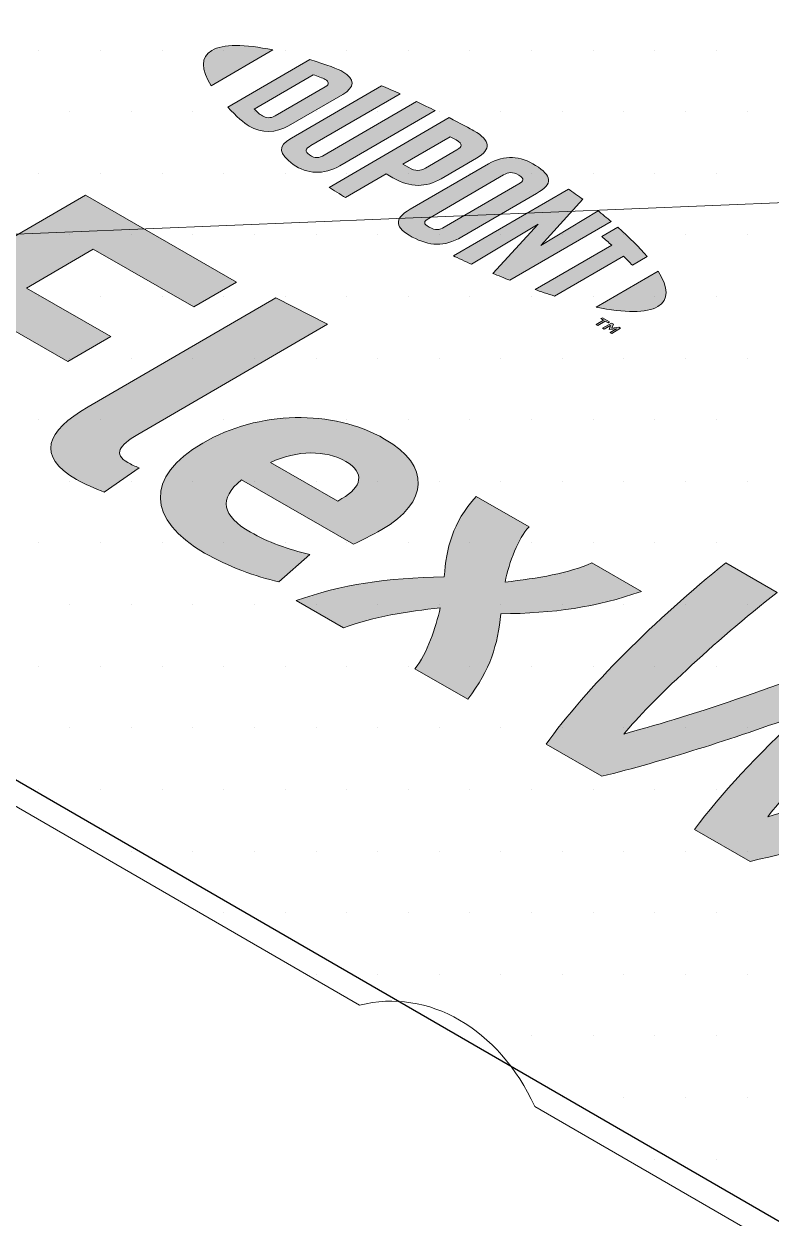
# Model space of a CAD drawing. Header units: inches. Extents: x -17.6 to 82.3, y -15.1 to 23.2.
# Drawn here: x 18.0151 to 18.2427, y 9.4627 to 9.8261 of the extents above; entities that cross this region are included whole.
import ezdxf

# ---------------------------------------------------------------- set-up
doc = ezdxf.new("R2010")
doc.units = ezdxf.units.IN
doc.header["$MEASUREMENT"] = 0
for name, color, linetype, lineweight in [('.ATI-HATCH', 7, 'Continuous', 0), ('G-ANNO-TTLB', 7, 'Continuous', 0), ('TYVEK', 7, 'Continuous', 0)]:
    doc.layers.add(name, color=color, linetype=linetype, lineweight=lineweight)

# ---------------------------------------------------------------- blocks, each defined once
blk = doc.blocks.new('Block_252')
at = {"layer": 'TYVEK', "true_color": 0x000000, "transparency": 33554687}
h = blk.add_hatch(color=18, dxfattribs=at)
h.dxf.hatch_style = 2
edge = h.paths.add_edge_path()
edge.add_spline(control_points=[(17.95894, 9.73044), (17.95894, 9.73044), (18.03389, 9.77397), (18.03389, 9.77397), (18.03389, 9.77397), (18.0799, 9.74755), (18.0799, 9.74755), (18.0799, 9.74755), (18.06684, 9.73997), (18.06684, 9.73997), (18.06684, 9.73997), (18.03627, 9.75751), (18.03627, 9.75751), (18.03627, 9.75751), (18.01593, 9.7457), (18.01593, 9.7457), (18.01593, 9.7457), (18.04163, 9.73095), (18.04163, 9.73095), (18.04163, 9.73095), (18.02857, 9.72336), (18.02857, 9.72336), (18.02857, 9.72336), (18.00286, 9.73812), (18.00286, 9.73812), (18.00286, 9.73812), (17.97438, 9.72158), (17.97438, 9.72158), (17.97438, 9.72158), (17.95894, 9.73044), (17.95894, 9.73044)], knot_values=[0, 0, 0, 0, 1, 1, 1, 2, 2, 2, 3, 3, 3, 4, 4, 4, 5, 5, 5, 6, 6, 6, 7, 7, 7, 8, 8, 8, 9, 9, 9, 10, 10, 10, 10], degree=3, periodic=0)
h = blk.add_hatch(color=18, dxfattribs=at)
h.dxf.hatch_style = 2
edge = h.paths.add_edge_path()
edge.add_spline(control_points=[(18.04981, 9.70115), (18.04402, 9.69779), (18.04243, 9.69512), (18.04675, 9.69264), (18.04783, 9.69202), (18.04902, 9.69146), (18.0502, 9.69103), (18.0502, 9.69103), (18.03961, 9.68363), (18.03961, 9.68363), (18.03713, 9.68456), (18.03335, 9.68624), (18.03119, 9.68748), (18.01877, 9.69461), (18.02184, 9.70212), (18.03469, 9.70958), (18.03469, 9.70958), (18.09187, 9.74278), (18.09187, 9.74278), (18.09187, 9.74278), (18.10763, 9.73472), (18.10763, 9.73472), (18.10763, 9.73472), (18.04981, 9.70115), (18.04981, 9.70115)], knot_values=[0, 0, 0, 0, 1, 1, 1, 2, 2, 2, 3, 3, 3, 4, 4, 4, 5, 5, 5, 6, 6, 6, 7, 7, 7, 8, 8, 8, 8], degree=3, periodic=0)
h = blk.add_hatch(color=18, dxfattribs=at)
h.dxf.hatch_style = 2
edge = h.paths.add_edge_path()
edge.add_spline(control_points=[(18.09019, 9.69268), (18.09019, 9.69268), (18.11071, 9.6809), (18.11071, 9.6809), (18.11071, 9.6809), (18.112, 9.68164), (18.112, 9.68164), (18.11799, 9.68513), (18.11914, 9.68953), (18.1132, 9.69294), (18.10694, 9.69654), (18.09845, 9.69635), (18.09019, 9.69268)], knot_values=[0, 0, 0, 0, 1, 1, 1, 2, 2, 2, 3, 3, 3, 4, 4, 4, 4], degree=3, periodic=0)
edge = h.paths.add_edge_path()
edge.add_spline(control_points=[(18.09272, 9.65636), (18.08582, 9.65784), (18.07731, 9.661), (18.07018, 9.66509), (18.05279, 9.67508), (18.05183, 9.68824), (18.06961, 9.69856), (18.08664, 9.70844), (18.10911, 9.7089), (18.12498, 9.69978), (18.13913, 9.69166), (18.13846, 9.68055), (18.12411, 9.67222), (18.1209, 9.67035), (18.1179, 9.66886), (18.11554, 9.66774), (18.11554, 9.66774), (18.08141, 9.68733), (18.08141, 9.68733), (18.07425, 9.68155), (18.07547, 9.6764), (18.08411, 9.67144), (18.0894, 9.6684), (18.09566, 9.66617), (18.10223, 9.66462), (18.10223, 9.66462), (18.09272, 9.65636), (18.09272, 9.65636)], knot_values=[0, 0, 0, 0, 1, 1, 1, 2, 2, 2, 3, 3, 3, 4, 4, 4, 5, 5, 5, 6, 6, 6, 7, 7, 7, 8, 8, 8, 9, 9, 9, 9], degree=3, periodic=0)
h = blk.add_hatch(color=18, dxfattribs=at)
h.dxf.hatch_style = 2
edge = h.paths.add_edge_path()
edge.add_spline(control_points=[(18.14314, 9.65783), (18.14383, 9.66658), (18.1455, 9.67416), (18.15286, 9.6823), (18.15286, 9.6823), (18.16895, 9.67306), (18.16895, 9.67306), (18.16553, 9.66946), (18.163, 9.6625), (18.16165, 9.65623), (18.17154, 9.65735), (18.18131, 9.65904), (18.18806, 9.66209), (18.18806, 9.66209), (18.20318, 9.65341), (18.20318, 9.65341), (18.18924, 9.64855), (18.17667, 9.64674), (18.16032, 9.6466), (18.15943, 9.6371), (18.15722, 9.62971), (18.1503, 9.62058), (18.1503, 9.62058), (18.13421, 9.62982), (18.13421, 9.62982), (18.13793, 9.6346), (18.14057, 9.64237), (18.14192, 9.64839), (18.13193, 9.64733), (18.12161, 9.64583), (18.1125, 9.64228), (18.1125, 9.64228), (18.09803, 9.65059), (18.09803, 9.65059), (18.11187, 9.65551), (18.12551, 9.65756), (18.14314, 9.65783)], knot_values=[0, 0, 0, 0, 1, 1, 1, 2, 2, 2, 3, 3, 3, 4, 4, 4, 5, 5, 5, 6, 6, 6, 7, 7, 7, 8, 8, 8, 9, 9, 9, 10, 10, 10, 11, 11, 11, 12, 12, 12, 12], degree=3, periodic=0)
h = blk.add_hatch(color=18, dxfattribs=at)
h.dxf.hatch_style = 2
edge = h.paths.add_edge_path()
edge.add_spline(control_points=[(18.31586, 9.61208), (18.31586, 9.61208), (18.33163, 9.60303), (18.33163, 9.60303), (18.30258, 9.5909), (18.266, 9.5779), (18.23626, 9.57123), (18.23626, 9.57123), (18.21931, 9.58096), (18.21931, 9.58096), (18.2274, 9.59177), (18.23839, 9.60364), (18.25196, 9.61613), (18.23029, 9.60829), (18.2099, 9.60182), (18.19112, 9.59714), (18.19112, 9.59714), (18.17416, 9.60688), (18.17416, 9.60688), (18.18608, 9.62378), (18.20787, 9.64528), (18.22882, 9.66206), (18.22882, 9.66206), (18.24448, 9.65307), (18.24448, 9.65307), (18.22523, 9.63803), (18.2059, 9.61982), (18.1978, 9.61), (18.21497, 9.61461), (18.24684, 9.62476), (18.27331, 9.63651), (18.27331, 9.63651), (18.28714, 9.62858), (18.28714, 9.62858), (18.26703, 9.61316), (18.24942, 9.59483), (18.24165, 9.58483), (18.25849, 9.58962), (18.29003, 9.60083), (18.31586, 9.61208)], knot_values=[0, 0, 0, 0, 1, 1, 1, 2, 2, 2, 3, 3, 3, 4, 4, 4, 5, 5, 5, 6, 6, 6, 7, 7, 7, 8, 8, 8, 9, 9, 9, 10, 10, 10, 11, 11, 11, 12, 12, 12, 13, 13, 13, 13], degree=3, periodic=0)
at = {"layer": 'TYVEK'}
for points, knots in [([(17.95894, 9.73044), (17.95894, 9.73044), (18.03389, 9.77397), (18.03389, 9.77397), (18.03389, 9.77397), (18.0799, 9.74755), (18.0799, 9.74755), (18.0799, 9.74755), (18.06684, 9.73997), (18.06684, 9.73997), (18.06684, 9.73997), (18.03627, 9.75751), (18.03627, 9.75751), (18.03627, 9.75751), (18.01593, 9.7457), (18.01593, 9.7457), (18.01593, 9.7457), (18.04163, 9.73095), (18.04163, 9.73095), (18.04163, 9.73095), (18.02857, 9.72336), (18.02857, 9.72336), (18.02857, 9.72336), (18.00286, 9.73812), (18.00286, 9.73812), (18.00286, 9.73812), (17.97438, 9.72158), (17.97438, 9.72158), (17.97438, 9.72158), (17.95894, 9.73044), (17.95894, 9.73044)], [0, 0, 0, 0, 1, 1, 1, 2, 2, 2, 3, 3, 3, 4, 4, 4, 5, 5, 5, 6, 6, 6, 7, 7, 7, 8, 8, 8, 9, 9, 9, 10, 10, 10, 10]), ([(18.04981, 9.70115), (18.04402, 9.69779), (18.04243, 9.69512), (18.04675, 9.69264), (18.04783, 9.69202), (18.04902, 9.69146), (18.0502, 9.69103), (18.0502, 9.69103), (18.03961, 9.68363), (18.03961, 9.68363), (18.03713, 9.68456), (18.03335, 9.68624), (18.03119, 9.68748), (18.01877, 9.69461), (18.02184, 9.70212), (18.03469, 9.70958), (18.03469, 9.70958), (18.09187, 9.74278), (18.09187, 9.74278), (18.09187, 9.74278), (18.10763, 9.73472), (18.10763, 9.73472), (18.10763, 9.73472), (18.04981, 9.70115), (18.04981, 9.70115)], [0, 0, 0, 0, 1, 1, 1, 2, 2, 2, 3, 3, 3, 4, 4, 4, 5, 5, 5, 6, 6, 6, 7, 7, 7, 8, 8, 8, 8]), ([(18.09272, 9.65636), (18.08582, 9.65784), (18.07731, 9.661), (18.07018, 9.66509), (18.05279, 9.67508), (18.05183, 9.68824), (18.06961, 9.69856), (18.08664, 9.70844), (18.10911, 9.7089), (18.12498, 9.69978), (18.13913, 9.69166), (18.13846, 9.68055), (18.12411, 9.67222), (18.1209, 9.67035), (18.1179, 9.66886), (18.11554, 9.66774), (18.11554, 9.66774), (18.08141, 9.68733), (18.08141, 9.68733), (18.07425, 9.68155), (18.07547, 9.6764), (18.08411, 9.67144), (18.0894, 9.6684), (18.09566, 9.66617), (18.10223, 9.66462), (18.10223, 9.66462), (18.09272, 9.65636), (18.09272, 9.65636)], [0, 0, 0, 0, 1, 1, 1, 2, 2, 2, 3, 3, 3, 4, 4, 4, 5, 5, 5, 6, 6, 6, 7, 7, 7, 8, 8, 8, 9, 9, 9, 9]), ([(18.09019, 9.69268), (18.09019, 9.69268), (18.11071, 9.6809), (18.11071, 9.6809), (18.11071, 9.6809), (18.112, 9.68164), (18.112, 9.68164), (18.11799, 9.68513), (18.11914, 9.68953), (18.1132, 9.69294), (18.10694, 9.69654), (18.09845, 9.69635), (18.09019, 9.69268)], [0, 0, 0, 0, 1, 1, 1, 2, 2, 2, 3, 3, 3, 4, 4, 4, 4]), ([(18.14314, 9.65783), (18.14383, 9.66658), (18.1455, 9.67416), (18.15286, 9.6823), (18.15286, 9.6823), (18.16895, 9.67306), (18.16895, 9.67306), (18.16553, 9.66946), (18.163, 9.6625), (18.16165, 9.65623), (18.17154, 9.65735), (18.18131, 9.65904), (18.18806, 9.66209), (18.18806, 9.66209), (18.20318, 9.65341), (18.20318, 9.65341), (18.18924, 9.64855), (18.17667, 9.64674), (18.16032, 9.6466), (18.15943, 9.6371), (18.15722, 9.62971), (18.1503, 9.62058), (18.1503, 9.62058), (18.13421, 9.62982), (18.13421, 9.62982), (18.13793, 9.6346), (18.14057, 9.64237), (18.14192, 9.64839), (18.13193, 9.64733), (18.12161, 9.64583), (18.1125, 9.64228), (18.1125, 9.64228), (18.09803, 9.65059), (18.09803, 9.65059), (18.11187, 9.65551), (18.12551, 9.65756), (18.14314, 9.65783)], [0, 0, 0, 0, 1, 1, 1, 2, 2, 2, 3, 3, 3, 4, 4, 4, 5, 5, 5, 6, 6, 6, 7, 7, 7, 8, 8, 8, 9, 9, 9, 10, 10, 10, 11, 11, 11, 12, 12, 12, 12]), ([(18.31586, 9.61208), (18.31586, 9.61208), (18.33163, 9.60303), (18.33163, 9.60303), (18.30258, 9.5909), (18.266, 9.5779), (18.23626, 9.57123), (18.23626, 9.57123), (18.21931, 9.58096), (18.21931, 9.58096), (18.2274, 9.59177), (18.23839, 9.60364), (18.25196, 9.61613), (18.23029, 9.60829), (18.2099, 9.60182), (18.19112, 9.59714), (18.19112, 9.59714), (18.17416, 9.60688), (18.17416, 9.60688), (18.18608, 9.62378), (18.20787, 9.64528), (18.22882, 9.66206), (18.22882, 9.66206), (18.24448, 9.65307), (18.24448, 9.65307), (18.22523, 9.63803), (18.2059, 9.61982), (18.1978, 9.61), (18.21497, 9.61461), (18.24684, 9.62476), (18.27331, 9.63651), (18.27331, 9.63651), (18.28714, 9.62858), (18.28714, 9.62858), (18.26703, 9.61316), (18.24942, 9.59483), (18.24165, 9.58483), (18.25849, 9.58962), (18.29003, 9.60083), (18.31586, 9.61208)], [0, 0, 0, 0, 1, 1, 1, 2, 2, 2, 3, 3, 3, 4, 4, 4, 5, 5, 5, 6, 6, 6, 7, 7, 7, 8, 8, 8, 9, 9, 9, 10, 10, 10, 11, 11, 11, 12, 12, 12, 13, 13, 13, 13])]:
    blk.add_open_spline(points, degree=3, knots=knots, dxfattribs=at)
blk = doc.blocks.new('Block_253')
at = {"layer": 'TYVEK', "true_color": 0x000000, "transparency": 33554687}
h = blk.add_hatch(color=18, dxfattribs=at)
h.dxf.hatch_style = 2
edge = h.paths.add_edge_path()
edge.add_spline(control_points=[(18.07235, 9.81804), (18.0689, 9.81604), (18.06905, 9.81223), (18.07217, 9.80724), (18.07217, 9.80724), (18.09098, 9.81817), (18.09098, 9.81817), (18.08235, 9.81995), (18.07577, 9.82003), (18.07235, 9.81804)], knot_values=[0, 0, 0, 0, 1, 1, 1, 2, 2, 2, 3, 3, 3, 3], degree=3, periodic=0)
h = blk.add_hatch(color=18, dxfattribs=at)
h.dxf.hatch_style = 2
edge = h.paths.add_edge_path()
edge.add_spline(control_points=[(18.09161, 9.7981), (18.09017, 9.79727), (18.08881, 9.79749), (18.08776, 9.79809), (18.08695, 9.79856), (18.08599, 9.79945), (18.08524, 9.8002), (18.08524, 9.8002), (18.10324, 9.81064), (18.10324, 9.81064), (18.10453, 9.81021), (18.10608, 9.80966), (18.10689, 9.80919), (18.10794, 9.80859), (18.10833, 9.80781), (18.10689, 9.80697), (18.10689, 9.80697), (18.09161, 9.7981), (18.09161, 9.7981)], knot_values=[0, 0, 0, 0, 1, 1, 1, 2, 2, 2, 3, 3, 3, 4, 4, 4, 5, 5, 5, 6, 6, 6, 6], degree=3, periodic=0)
edge = h.paths.add_edge_path()
edge.add_spline(control_points=[(18.11228, 9.81153), (18.11064, 9.81248), (18.10778, 9.81356), (18.10218, 9.81526), (18.10218, 9.81526), (18.07723, 9.80078), (18.07723, 9.80078), (18.07987, 9.79795), (18.0821, 9.79591), (18.08375, 9.79496), (18.08754, 9.79279), (18.09197, 9.7929), (18.09566, 9.79504), (18.09566, 9.79504), (18.11222, 9.80465), (18.11222, 9.80465), (18.11591, 9.8068), (18.11607, 9.80936), (18.11228, 9.81153)], knot_values=[0, 0, 0, 0, 1, 1, 1, 2, 2, 2, 3, 3, 3, 4, 4, 4, 5, 5, 5, 6, 6, 6, 6], degree=3, periodic=0)
h = blk.add_hatch(color=18, dxfattribs=at)
h.dxf.hatch_style = 2
edge = h.paths.add_edge_path()
edge.add_spline(control_points=[(18.10658, 9.78613), (18.10514, 9.78529), (18.10372, 9.78505), (18.10213, 9.78622), (18.10056, 9.78737), (18.10082, 9.78808), (18.10253, 9.78907), (18.10253, 9.78907), (18.12968, 9.80483), (18.12968, 9.80483), (18.12837, 9.80544), (18.12536, 9.80674), (18.12407, 9.8073), (18.12407, 9.8073), (18.09661, 9.79136), (18.09661, 9.79136), (18.09223, 9.78882), (18.09267, 9.78659), (18.09717, 9.78334), (18.10129, 9.78037), (18.10647, 9.78009), (18.11133, 9.78291), (18.11133, 9.78291), (18.14034, 9.79975), (18.14034, 9.79975), (18.13931, 9.80028), (18.13586, 9.80195), (18.13473, 9.80247), (18.13473, 9.80247), (18.10658, 9.78613), (18.10658, 9.78613)], knot_values=[0, 0, 0, 0, 1, 1, 1, 2, 2, 2, 3, 3, 3, 4, 4, 4, 5, 5, 5, 6, 6, 6, 7, 7, 7, 8, 8, 8, 9, 9, 9, 10, 10, 10, 10], degree=3, periodic=0)
h = blk.add_hatch(color=18, dxfattribs=at)
h.dxf.hatch_style = 2
edge = h.paths.add_edge_path()
edge.add_spline(control_points=[(18.13738, 9.78222), (18.13581, 9.78131), (18.13445, 9.78117), (18.13235, 9.78237), (18.13235, 9.78237), (18.13052, 9.78341), (18.13052, 9.78341), (18.13052, 9.78341), (18.14494, 9.79178), (18.14494, 9.79178), (18.14579, 9.79134), (18.14623, 9.7911), (18.14672, 9.79082), (18.14899, 9.78952), (18.14861, 9.78875), (18.14701, 9.78782), (18.14701, 9.78782), (18.13738, 9.78222), (18.13738, 9.78222)], knot_values=[0, 0, 0, 0, 1, 1, 1, 2, 2, 2, 3, 3, 3, 4, 4, 4, 5, 5, 5, 6, 6, 6, 6], degree=3, periodic=0)
edge = h.paths.add_edge_path()
edge.add_spline(control_points=[(18.15212, 9.79361), (18.15122, 9.79413), (18.14783, 9.79595), (18.14463, 9.79758), (18.14463, 9.79758), (18.10809, 9.77636), (18.10809, 9.77636), (18.10906, 9.77574), (18.11162, 9.77412), (18.11304, 9.77326), (18.11304, 9.77326), (18.12545, 9.78046), (18.12545, 9.78046), (18.12545, 9.78046), (18.12748, 9.7793), (18.12748, 9.7793), (18.13292, 9.7762), (18.13758, 9.7763), (18.14222, 9.779), (18.14222, 9.779), (18.15299, 9.78525), (18.15299, 9.78525), (18.15753, 9.78789), (18.15726, 9.79066), (18.15212, 9.79361)], knot_values=[0, 0, 0, 0, 1, 1, 1, 2, 2, 2, 3, 3, 3, 4, 4, 4, 5, 5, 5, 6, 6, 6, 7, 7, 7, 8, 8, 8, 8], degree=3, periodic=0)
h = blk.add_hatch(color=18, dxfattribs=at)
h.dxf.hatch_style = 2
edge = h.paths.add_edge_path()
edge.add_spline(control_points=[(18.14311, 9.7642), (18.14166, 9.76336), (18.14043, 9.7632), (18.13854, 9.76423), (18.1366, 9.76528), (18.13689, 9.76604), (18.13839, 9.76691), (18.13839, 9.76691), (18.16117, 9.78013), (18.16117, 9.78013), (18.16267, 9.781), (18.16401, 9.78119), (18.16584, 9.78007), (18.16762, 9.77899), (18.16733, 9.77826), (18.16589, 9.77742), (18.16589, 9.77742), (18.14311, 9.7642), (18.14311, 9.7642)], knot_values=[0, 0, 0, 0, 1, 1, 1, 2, 2, 2, 3, 3, 3, 4, 4, 4, 5, 5, 5, 6, 6, 6, 6], degree=3, periodic=0)
edge = h.paths.add_edge_path()
edge.add_spline(control_points=[(18.17094, 9.78304), (18.16638, 9.78592), (18.16142, 9.78635), (18.15661, 9.78355), (18.15661, 9.78355), (18.13271, 9.76968), (18.13271, 9.76968), (18.12763, 9.76673), (18.12813, 9.76403), (18.13341, 9.76125), (18.13859, 9.75852), (18.14304, 9.75812), (18.14844, 9.76126), (18.14844, 9.76126), (18.17126, 9.7745), (18.17126, 9.7745), (18.17641, 9.77749), (18.1759, 9.7799), (18.17094, 9.78304)], knot_values=[0, 0, 0, 0, 1, 1, 1, 2, 2, 2, 3, 3, 3, 4, 4, 4, 5, 5, 5, 6, 6, 6, 6], degree=3, periodic=0)
h = blk.add_hatch(color=18, dxfattribs=at)
h.dxf.hatch_style = 2
edge = h.paths.add_edge_path()
edge.add_spline(control_points=[(18.17251, 9.75864), (18.17251, 9.75864), (18.18534, 9.77272), (18.18534, 9.77272), (18.18398, 9.77374), (18.1823, 9.77494), (18.18098, 9.77585), (18.18098, 9.77585), (18.14592, 9.7555), (18.14592, 9.7555), (18.14704, 9.75496), (18.14994, 9.75364), (18.15146, 9.75296), (18.15146, 9.75296), (18.17171, 9.76519), (18.17171, 9.76519), (18.17171, 9.76519), (18.15794, 9.75018), (18.15794, 9.75018), (18.15943, 9.74955), (18.16165, 9.74866), (18.16312, 9.74808), (18.16312, 9.74808), (18.19393, 9.76597), (18.19393, 9.76597), (18.19288, 9.76686), (18.19093, 9.76844), (18.18997, 9.76919), (18.18997, 9.76919), (18.17251, 9.75864), (18.17251, 9.75864)], knot_values=[0, 0, 0, 0, 1, 1, 1, 2, 2, 2, 3, 3, 3, 4, 4, 4, 5, 5, 5, 6, 6, 6, 7, 7, 7, 8, 8, 8, 9, 9, 9, 10, 10, 10, 10], degree=3, periodic=0)
h = blk.add_hatch(color=18, dxfattribs=at)
h.dxf.hatch_style = 2
edge = h.paths.add_edge_path()
edge.add_spline(control_points=[(18.1911, 9.76137), (18.19215, 9.76051), (18.19316, 9.75963), (18.19413, 9.75877), (18.19413, 9.75877), (18.17081, 9.74524), (18.17081, 9.74524), (18.17221, 9.74474), (18.17485, 9.74385), (18.17667, 9.74328), (18.17667, 9.74328), (18.19766, 9.75547), (18.19766, 9.75547), (18.19866, 9.7545), (18.19958, 9.75357), (18.20041, 9.75271), (18.20041, 9.75271), (18.20491, 9.75532), (18.20491, 9.75532), (18.20251, 9.75816), (18.19962, 9.76101), (18.19597, 9.7642), (18.19597, 9.7642), (18.1911, 9.76137), (18.1911, 9.76137)], knot_values=[0, 0, 0, 0, 1, 1, 1, 2, 2, 2, 3, 3, 3, 4, 4, 4, 5, 5, 5, 6, 6, 6, 7, 7, 7, 8, 8, 8, 8], degree=3, periodic=0)
h = blk.add_hatch(color=18, dxfattribs=at)
h.dxf.hatch_style = 2
edge = h.paths.add_edge_path()
edge.add_spline(control_points=[(18.20815, 9.74008), (18.2047, 9.73807), (18.19809, 9.73814), (18.18943, 9.73991), (18.18943, 9.73991), (18.20826, 9.75084), (18.20826, 9.75084), (18.21139, 9.74586), (18.21157, 9.74206), (18.20815, 9.74008)], knot_values=[0, 0, 0, 0, 1, 1, 1, 2, 2, 2, 3, 3, 3, 3], degree=3, periodic=0)
h = blk.add_hatch(color=18, dxfattribs=at)
h.dxf.hatch_style = 2
edge = h.paths.add_edge_path()
edge.add_spline(control_points=[(18.19407, 9.73508), (18.19407, 9.73508), (18.19463, 9.73476), (18.19463, 9.73476), (18.19463, 9.73476), (18.19417, 9.73354), (18.19417, 9.73354), (18.19417, 9.73354), (18.19628, 9.73381), (18.19628, 9.73381), (18.19628, 9.73381), (18.19682, 9.7335), (18.19682, 9.7335), (18.19682, 9.7335), (18.19411, 9.73193), (18.19411, 9.73193), (18.19411, 9.73193), (18.1936, 9.73222), (18.1936, 9.73222), (18.1936, 9.73222), (18.19553, 9.73334), (18.19553, 9.73334), (18.19553, 9.73334), (18.19339, 9.73307), (18.19339, 9.73307), (18.19339, 9.73307), (18.19334, 9.7331), (18.19334, 9.7331), (18.19334, 9.7331), (18.19379, 9.73434), (18.19379, 9.73434), (18.19379, 9.73434), (18.19186, 9.73322), (18.19186, 9.73322), (18.19186, 9.73322), (18.19135, 9.73351), (18.19135, 9.73351), (18.19135, 9.73351), (18.19407, 9.73508), (18.19407, 9.73508)], knot_values=[0, 0, 0, 0, 1, 1, 1, 2, 2, 2, 3, 3, 3, 4, 4, 4, 5, 5, 5, 6, 6, 6, 7, 7, 7, 8, 8, 8, 9, 9, 9, 10, 10, 10, 11, 11, 11, 12, 12, 12, 13, 13, 13, 13], degree=3, periodic=0)
edge = h.paths.add_edge_path()
edge.add_spline(control_points=[(18.19164, 9.73593), (18.19164, 9.73593), (18.19079, 9.73641), (18.19079, 9.73641), (18.19079, 9.73641), (18.19127, 9.73669), (18.19127, 9.73669), (18.19127, 9.73669), (18.19348, 9.73542), (18.19348, 9.73542), (18.19348, 9.73542), (18.193, 9.73514), (18.193, 9.73514), (18.193, 9.73514), (18.19216, 9.73563), (18.19216, 9.73563), (18.19216, 9.73563), (18.18992, 9.73433), (18.18992, 9.73433), (18.18992, 9.73433), (18.1894, 9.73463), (18.1894, 9.73463), (18.1894, 9.73463), (18.19164, 9.73593), (18.19164, 9.73593)], knot_values=[0, 0, 0, 0, 1, 1, 1, 2, 2, 2, 3, 3, 3, 4, 4, 4, 5, 5, 5, 6, 6, 6, 7, 7, 7, 8, 8, 8, 8], degree=3, periodic=0)
at = {"layer": 'TYVEK'}
for points, knots in [([(18.07235, 9.81804), (18.0689, 9.81604), (18.06905, 9.81223), (18.07217, 9.80724), (18.07217, 9.80724), (18.09098, 9.81817), (18.09098, 9.81817), (18.08235, 9.81995), (18.07577, 9.82003), (18.07235, 9.81804)], [0, 0, 0, 0, 1, 1, 1, 2, 2, 2, 3, 3, 3, 3]), ([(18.11228, 9.81153), (18.11064, 9.81248), (18.10778, 9.81356), (18.10218, 9.81526), (18.10218, 9.81526), (18.07723, 9.80078), (18.07723, 9.80078), (18.07987, 9.79795), (18.0821, 9.79591), (18.08375, 9.79496), (18.08754, 9.79279), (18.09197, 9.7929), (18.09566, 9.79504), (18.09566, 9.79504), (18.11222, 9.80465), (18.11222, 9.80465), (18.11591, 9.8068), (18.11607, 9.80936), (18.11228, 9.81153)], [0, 0, 0, 0, 1, 1, 1, 2, 2, 2, 3, 3, 3, 4, 4, 4, 5, 5, 5, 6, 6, 6, 6]), ([(18.09161, 9.7981), (18.09017, 9.79727), (18.08881, 9.79749), (18.08776, 9.79809), (18.08695, 9.79856), (18.08599, 9.79945), (18.08524, 9.8002), (18.08524, 9.8002), (18.10324, 9.81064), (18.10324, 9.81064), (18.10453, 9.81021), (18.10608, 9.80966), (18.10689, 9.80919), (18.10794, 9.80859), (18.10833, 9.80781), (18.10689, 9.80697), (18.10689, 9.80697), (18.09161, 9.7981), (18.09161, 9.7981)], [0, 0, 0, 0, 1, 1, 1, 2, 2, 2, 3, 3, 3, 4, 4, 4, 5, 5, 5, 6, 6, 6, 6]), ([(18.10658, 9.78613), (18.10514, 9.78529), (18.10372, 9.78505), (18.10213, 9.78622), (18.10056, 9.78737), (18.10082, 9.78808), (18.10253, 9.78907), (18.10253, 9.78907), (18.12968, 9.80483), (18.12968, 9.80483), (18.12837, 9.80544), (18.12536, 9.80674), (18.12407, 9.8073), (18.12407, 9.8073), (18.09661, 9.79136), (18.09661, 9.79136), (18.09223, 9.78882), (18.09267, 9.78659), (18.09717, 9.78334), (18.10129, 9.78037), (18.10647, 9.78009), (18.11133, 9.78291), (18.11133, 9.78291), (18.14034, 9.79975), (18.14034, 9.79975), (18.13931, 9.80028), (18.13586, 9.80195), (18.13473, 9.80247), (18.13473, 9.80247), (18.10658, 9.78613), (18.10658, 9.78613)], [0, 0, 0, 0, 1, 1, 1, 2, 2, 2, 3, 3, 3, 4, 4, 4, 5, 5, 5, 6, 6, 6, 7, 7, 7, 8, 8, 8, 9, 9, 9, 10, 10, 10, 10]), ([(18.15212, 9.79361), (18.15122, 9.79413), (18.14783, 9.79595), (18.14463, 9.79758), (18.14463, 9.79758), (18.10809, 9.77636), (18.10809, 9.77636), (18.10906, 9.77574), (18.11162, 9.77412), (18.11304, 9.77326), (18.11304, 9.77326), (18.12545, 9.78046), (18.12545, 9.78046), (18.12545, 9.78046), (18.12748, 9.7793), (18.12748, 9.7793), (18.13292, 9.7762), (18.13758, 9.7763), (18.14222, 9.779), (18.14222, 9.779), (18.15299, 9.78525), (18.15299, 9.78525), (18.15753, 9.78789), (18.15726, 9.79066), (18.15212, 9.79361)], [0, 0, 0, 0, 1, 1, 1, 2, 2, 2, 3, 3, 3, 4, 4, 4, 5, 5, 5, 6, 6, 6, 7, 7, 7, 8, 8, 8, 8]), ([(18.13738, 9.78222), (18.13581, 9.78131), (18.13445, 9.78117), (18.13235, 9.78237), (18.13235, 9.78237), (18.13052, 9.78341), (18.13052, 9.78341), (18.13052, 9.78341), (18.14494, 9.79178), (18.14494, 9.79178), (18.14579, 9.79134), (18.14623, 9.7911), (18.14672, 9.79082), (18.14899, 9.78952), (18.14861, 9.78875), (18.14701, 9.78782), (18.14701, 9.78782), (18.13738, 9.78222), (18.13738, 9.78222)], [0, 0, 0, 0, 1, 1, 1, 2, 2, 2, 3, 3, 3, 4, 4, 4, 5, 5, 5, 6, 6, 6, 6]), ([(18.17094, 9.78304), (18.16638, 9.78592), (18.16142, 9.78635), (18.15661, 9.78355), (18.15661, 9.78355), (18.13271, 9.76968), (18.13271, 9.76968), (18.12763, 9.76673), (18.12813, 9.76403), (18.13341, 9.76125), (18.13859, 9.75852), (18.14304, 9.75812), (18.14844, 9.76126), (18.14844, 9.76126), (18.17126, 9.7745), (18.17126, 9.7745), (18.17641, 9.77749), (18.1759, 9.7799), (18.17094, 9.78304)], [0, 0, 0, 0, 1, 1, 1, 2, 2, 2, 3, 3, 3, 4, 4, 4, 5, 5, 5, 6, 6, 6, 6]), ([(18.14311, 9.7642), (18.14166, 9.76336), (18.14043, 9.7632), (18.13854, 9.76423), (18.1366, 9.76528), (18.13689, 9.76604), (18.13839, 9.76691), (18.13839, 9.76691), (18.16117, 9.78013), (18.16117, 9.78013), (18.16267, 9.781), (18.16401, 9.78119), (18.16584, 9.78007), (18.16762, 9.77899), (18.16733, 9.77826), (18.16589, 9.77742), (18.16589, 9.77742), (18.14311, 9.7642), (18.14311, 9.7642)], [0, 0, 0, 0, 1, 1, 1, 2, 2, 2, 3, 3, 3, 4, 4, 4, 5, 5, 5, 6, 6, 6, 6]), ([(18.17251, 9.75864), (18.17251, 9.75864), (18.18534, 9.77272), (18.18534, 9.77272), (18.18398, 9.77374), (18.1823, 9.77494), (18.18098, 9.77585), (18.18098, 9.77585), (18.14592, 9.7555), (18.14592, 9.7555), (18.14704, 9.75496), (18.14994, 9.75364), (18.15146, 9.75296), (18.15146, 9.75296), (18.17171, 9.76519), (18.17171, 9.76519), (18.17171, 9.76519), (18.15794, 9.75018), (18.15794, 9.75018), (18.15943, 9.74955), (18.16165, 9.74866), (18.16312, 9.74808), (18.16312, 9.74808), (18.19393, 9.76597), (18.19393, 9.76597), (18.19288, 9.76686), (18.19093, 9.76844), (18.18997, 9.76919), (18.18997, 9.76919), (18.17251, 9.75864), (18.17251, 9.75864)], [0, 0, 0, 0, 1, 1, 1, 2, 2, 2, 3, 3, 3, 4, 4, 4, 5, 5, 5, 6, 6, 6, 7, 7, 7, 8, 8, 8, 9, 9, 9, 10, 10, 10, 10]), ([(18.1911, 9.76137), (18.19215, 9.76051), (18.19316, 9.75963), (18.19413, 9.75877), (18.19413, 9.75877), (18.17081, 9.74524), (18.17081, 9.74524), (18.17221, 9.74474), (18.17485, 9.74385), (18.17667, 9.74328), (18.17667, 9.74328), (18.19766, 9.75547), (18.19766, 9.75547), (18.19866, 9.7545), (18.19958, 9.75357), (18.20041, 9.75271), (18.20041, 9.75271), (18.20491, 9.75532), (18.20491, 9.75532), (18.20251, 9.75816), (18.19962, 9.76101), (18.19597, 9.7642), (18.19597, 9.7642), (18.1911, 9.76137), (18.1911, 9.76137)], [0, 0, 0, 0, 1, 1, 1, 2, 2, 2, 3, 3, 3, 4, 4, 4, 5, 5, 5, 6, 6, 6, 7, 7, 7, 8, 8, 8, 8]), ([(18.20815, 9.74008), (18.2047, 9.73807), (18.19809, 9.73814), (18.18943, 9.73991), (18.18943, 9.73991), (18.20826, 9.75084), (18.20826, 9.75084), (18.21139, 9.74586), (18.21157, 9.74206), (18.20815, 9.74008)], [0, 0, 0, 0, 1, 1, 1, 2, 2, 2, 3, 3, 3, 3]), ([(18.19164, 9.73593), (18.19164, 9.73593), (18.19079, 9.73641), (18.19079, 9.73641), (18.19079, 9.73641), (18.19127, 9.73669), (18.19127, 9.73669), (18.19127, 9.73669), (18.19348, 9.73542), (18.19348, 9.73542), (18.19348, 9.73542), (18.193, 9.73514), (18.193, 9.73514), (18.193, 9.73514), (18.19216, 9.73563), (18.19216, 9.73563), (18.19216, 9.73563), (18.18992, 9.73433), (18.18992, 9.73433), (18.18992, 9.73433), (18.1894, 9.73463), (18.1894, 9.73463), (18.1894, 9.73463), (18.19164, 9.73593), (18.19164, 9.73593)], [0, 0, 0, 0, 1, 1, 1, 2, 2, 2, 3, 3, 3, 4, 4, 4, 5, 5, 5, 6, 6, 6, 7, 7, 7, 8, 8, 8, 8]), ([(18.19407, 9.73508), (18.19407, 9.73508), (18.19463, 9.73476), (18.19463, 9.73476), (18.19463, 9.73476), (18.19417, 9.73354), (18.19417, 9.73354), (18.19417, 9.73354), (18.19628, 9.73381), (18.19628, 9.73381), (18.19628, 9.73381), (18.19682, 9.7335), (18.19682, 9.7335), (18.19682, 9.7335), (18.19411, 9.73193), (18.19411, 9.73193), (18.19411, 9.73193), (18.1936, 9.73222), (18.1936, 9.73222), (18.1936, 9.73222), (18.19553, 9.73334), (18.19553, 9.73334), (18.19553, 9.73334), (18.19339, 9.73307), (18.19339, 9.73307), (18.19339, 9.73307), (18.19334, 9.7331), (18.19334, 9.7331), (18.19334, 9.7331), (18.19379, 9.73434), (18.19379, 9.73434), (18.19379, 9.73434), (18.19186, 9.73322), (18.19186, 9.73322), (18.19186, 9.73322), (18.19135, 9.73351), (18.19135, 9.73351), (18.19135, 9.73351), (18.19407, 9.73508), (18.19407, 9.73508)], [0, 0, 0, 0, 1, 1, 1, 2, 2, 2, 3, 3, 3, 4, 4, 4, 5, 5, 5, 6, 6, 6, 7, 7, 7, 8, 8, 8, 9, 9, 9, 10, 10, 10, 11, 11, 11, 12, 12, 12, 13, 13, 13, 13])]:
    blk.add_open_spline(points, degree=3, knots=knots, dxfattribs=at)
blk = doc.blocks.new('Block_251')
at = {"layer": 'TYVEK'}
for name in ['Block_253', 'Block_252']:
    blk.add_blockref(name, (0, 0), dxfattribs=at)
blk = doc.blocks.new('Block_353')
at = {"layer": '.ATI-HATCH'}
for points, knots in [([(17.86528, 10.26903), (17.86528, 10.26903), (16.02681, 11.33181), (16.02681, 11.33181), (16.02681, 11.33181), (15.78736, 11.30125), (15.78736, 11.30125), (15.78736, 11.30125), (15.69111, 11.24611), (15.69111, 11.24611), (15.69111, 11.24611), (15.69111, 10.93028), (15.69111, 10.93028), (15.69111, 10.93028), (17.59694, 9.82833), (17.59694, 9.82833), (17.59694, 9.82833), (17.73153, 9.75056), (17.73153, 9.75056), (17.73153, 9.75056), (18.69347, 9.79014), (18.69347, 9.79014), (18.69347, 9.79014), (17.86528, 10.26903), (17.86528, 10.26903)], [0, 0, 0, 0, 1, 1, 1, 2, 2, 2, 3, 3, 3, 4, 4, 4, 5, 5, 5, 6, 6, 6, 7, 7, 7, 8, 8, 8, 8]), ([(17.73153, 9.75056), (17.73153, 9.75056), (18.11736, 9.5275), (18.11736, 9.5275), (18.13833, 9.53278), (18.15972, 9.52042), (18.17069, 9.49667), (18.17069, 9.49667), (18.65069, 9.21917), (18.65069, 9.21917), (18.65069, 9.21917), (19.16889, 9.51528), (19.16889, 9.51528), (19.16889, 9.51528), (18.69347, 9.79014), (18.69347, 9.79014), (18.69347, 9.79014), (17.73153, 9.75056), (17.73153, 9.75056)], [0, 0, 0, 0, 1, 1, 1, 2, 2, 2, 3, 3, 3, 4, 4, 4, 5, 5, 5, 6, 6, 6, 6])]:
    blk.add_open_spline(points, degree=3, knots=knots, dxfattribs=at)
at = {"layer": '.ATI-HATCH', "color": 8, "lineweight": 0, "true_color": 0x808080}
for points in [[(18.01972, 9.81815), (18.01972, 9.81815), (18.01972, 9.81815), (18.01972, 9.81815)], [(18.03847, 9.81815), (18.03847, 9.81815), (18.03847, 9.81815), (18.03847, 9.81815)], [(18.05722, 9.81815), (18.05722, 9.81815), (18.05722, 9.81815), (18.05722, 9.81815)], [(18.07597, 9.81815), (18.07597, 9.81815), (18.07597, 9.81815), (18.07597, 9.81815)], [(18.09472, 9.81815), (18.09472, 9.81815), (18.09472, 9.81815), (18.09472, 9.81815)], [(18.11347, 9.81815), (18.11347, 9.81815), (18.11347, 9.81815), (18.11347, 9.81815)], [(18.13222, 9.81815), (18.13222, 9.81815), (18.13222, 9.81815), (18.13222, 9.81815)], [(18.15097, 9.81815), (18.15097, 9.81815), (18.15097, 9.81815), (18.15097, 9.81815)], [(18.16972, 9.81815), (18.16972, 9.81815), (18.16972, 9.81815), (18.16972, 9.81815)], [(18.18847, 9.81815), (18.18847, 9.81815), (18.18847, 9.81815), (18.18847, 9.81815)], [(18.20722, 9.81815), (18.20722, 9.81815), (18.20722, 9.81815), (18.20722, 9.81815)], [(18.22597, 9.81815), (18.22597, 9.81815), (18.22597, 9.81815), (18.22597, 9.81815)], [(18.0291, 9.7994), (18.0291, 9.7994), (18.0291, 9.7994), (18.0291, 9.7994)], [(18.04785, 9.7994), (18.04785, 9.7994), (18.04785, 9.7994), (18.04785, 9.7994)], [(18.0666, 9.7994), (18.0666, 9.7994), (18.0666, 9.7994), (18.0666, 9.7994)], [(18.08535, 9.7994), (18.08535, 9.7994), (18.08535, 9.7994), (18.08535, 9.7994)], [(18.1041, 9.7994), (18.1041, 9.7994), (18.1041, 9.7994), (18.1041, 9.7994)], [(18.12285, 9.7994), (18.12285, 9.7994), (18.12285, 9.7994), (18.12285, 9.7994)], [(18.1416, 9.7994), (18.1416, 9.7994), (18.1416, 9.7994), (18.1416, 9.7994)], [(18.16035, 9.7994), (18.16035, 9.7994), (18.16035, 9.7994), (18.16035, 9.7994)], [(18.1791, 9.7994), (18.1791, 9.7994), (18.1791, 9.7994), (18.1791, 9.7994)], [(18.19785, 9.7994), (18.19785, 9.7994), (18.19785, 9.7994), (18.19785, 9.7994)], [(18.2166, 9.7994), (18.2166, 9.7994), (18.2166, 9.7994), (18.2166, 9.7994)], [(18.23535, 9.7994), (18.23535, 9.7994), (18.23535, 9.7994), (18.23535, 9.7994)], [(18.01972, 9.78065), (18.01972, 9.78065), (18.01972, 9.78065), (18.01972, 9.78065)], [(18.03847, 9.78065), (18.03847, 9.78065), (18.03847, 9.78065), (18.03847, 9.78065)], [(18.05722, 9.78065), (18.05722, 9.78065), (18.05722, 9.78065), (18.05722, 9.78065)], [(18.07597, 9.78065), (18.07597, 9.78065), (18.07597, 9.78065), (18.07597, 9.78065)], [(18.09472, 9.78065), (18.09472, 9.78065), (18.09472, 9.78065), (18.09472, 9.78065)], [(18.11347, 9.78065), (18.11347, 9.78065), (18.11347, 9.78065), (18.11347, 9.78065)], [(18.13222, 9.78065), (18.13222, 9.78065), (18.13222, 9.78065), (18.13222, 9.78065)], [(18.15097, 9.78065), (18.15097, 9.78065), (18.15097, 9.78065), (18.15097, 9.78065)], [(18.16972, 9.78065), (18.16972, 9.78065), (18.16972, 9.78065), (18.16972, 9.78065)], [(18.18847, 9.78065), (18.18847, 9.78065), (18.18847, 9.78065), (18.18847, 9.78065)], [(18.20722, 9.78065), (18.20722, 9.78065), (18.20722, 9.78065), (18.20722, 9.78065)], [(18.22597, 9.78065), (18.22597, 9.78065), (18.22597, 9.78065), (18.22597, 9.78065)], [(18.0291, 9.7619), (18.0291, 9.7619), (18.0291, 9.7619), (18.0291, 9.7619)], [(18.04785, 9.7619), (18.04785, 9.7619), (18.04785, 9.7619), (18.04785, 9.7619)], [(18.0666, 9.7619), (18.0666, 9.7619), (18.0666, 9.7619), (18.0666, 9.7619)], [(18.08535, 9.7619), (18.08535, 9.7619), (18.08535, 9.7619), (18.08535, 9.7619)], [(18.1041, 9.7619), (18.1041, 9.7619), (18.1041, 9.7619), (18.1041, 9.7619)], [(18.12285, 9.7619), (18.12285, 9.7619), (18.12285, 9.7619), (18.12285, 9.7619)], [(18.1416, 9.7619), (18.1416, 9.7619), (18.1416, 9.7619), (18.1416, 9.7619)], [(18.16035, 9.7619), (18.16035, 9.7619), (18.16035, 9.7619), (18.16035, 9.7619)], [(18.1791, 9.7619), (18.1791, 9.7619), (18.1791, 9.7619), (18.1791, 9.7619)], [(18.19785, 9.7619), (18.19785, 9.7619), (18.19785, 9.7619), (18.19785, 9.7619)], [(18.2166, 9.7619), (18.2166, 9.7619), (18.2166, 9.7619), (18.2166, 9.7619)], [(18.23535, 9.7619), (18.23535, 9.7619), (18.23535, 9.7619), (18.23535, 9.7619)], [(18.01972, 9.74315), (18.01972, 9.74315), (18.01972, 9.74315), (18.01972, 9.74315)], [(18.03847, 9.74315), (18.03847, 9.74315), (18.03847, 9.74315), (18.03847, 9.74315)], [(18.05722, 9.74315), (18.05722, 9.74315), (18.05722, 9.74315), (18.05722, 9.74315)], [(18.07597, 9.74315), (18.07597, 9.74315), (18.07597, 9.74315), (18.07597, 9.74315)], [(18.09472, 9.74315), (18.09472, 9.74315), (18.09472, 9.74315), (18.09472, 9.74315)], [(18.11347, 9.74315), (18.11347, 9.74315), (18.11347, 9.74315), (18.11347, 9.74315)], [(18.13222, 9.74315), (18.13222, 9.74315), (18.13222, 9.74315), (18.13222, 9.74315)], [(18.15097, 9.74315), (18.15097, 9.74315), (18.15097, 9.74315), (18.15097, 9.74315)], [(18.16972, 9.74315), (18.16972, 9.74315), (18.16972, 9.74315), (18.16972, 9.74315)], [(18.18847, 9.74315), (18.18847, 9.74315), (18.18847, 9.74315), (18.18847, 9.74315)], [(18.20722, 9.74315), (18.20722, 9.74315), (18.20722, 9.74315), (18.20722, 9.74315)], [(18.22597, 9.74315), (18.22597, 9.74315), (18.22597, 9.74315), (18.22597, 9.74315)], [(18.0291, 9.7244), (18.0291, 9.7244), (18.0291, 9.7244), (18.0291, 9.7244)], [(18.04785, 9.7244), (18.04785, 9.7244), (18.04785, 9.7244), (18.04785, 9.7244)], [(18.0666, 9.7244), (18.0666, 9.7244), (18.0666, 9.7244), (18.0666, 9.7244)], [(18.08535, 9.7244), (18.08535, 9.7244), (18.08535, 9.7244), (18.08535, 9.7244)], [(18.1041, 9.7244), (18.1041, 9.7244), (18.1041, 9.7244), (18.1041, 9.7244)], [(18.12285, 9.7244), (18.12285, 9.7244), (18.12285, 9.7244), (18.12285, 9.7244)], [(18.1416, 9.7244), (18.1416, 9.7244), (18.1416, 9.7244), (18.1416, 9.7244)], [(18.16035, 9.7244), (18.16035, 9.7244), (18.16035, 9.7244), (18.16035, 9.7244)], [(18.1791, 9.7244), (18.1791, 9.7244), (18.1791, 9.7244), (18.1791, 9.7244)], [(18.19785, 9.7244), (18.19785, 9.7244), (18.19785, 9.7244), (18.19785, 9.7244)], [(18.2166, 9.7244), (18.2166, 9.7244), (18.2166, 9.7244), (18.2166, 9.7244)], [(18.23535, 9.7244), (18.23535, 9.7244), (18.23535, 9.7244), (18.23535, 9.7244)], [(18.01972, 9.70565), (18.01972, 9.70565), (18.01972, 9.70565), (18.01972, 9.70565)], [(18.03847, 9.70565), (18.03847, 9.70565), (18.03847, 9.70565), (18.03847, 9.70565)], [(18.05722, 9.70565), (18.05722, 9.70565), (18.05722, 9.70565), (18.05722, 9.70565)], [(18.07597, 9.70565), (18.07597, 9.70565), (18.07597, 9.70565), (18.07597, 9.70565)], [(18.09472, 9.70565), (18.09472, 9.70565), (18.09472, 9.70565), (18.09472, 9.70565)], [(18.11347, 9.70565), (18.11347, 9.70565), (18.11347, 9.70565), (18.11347, 9.70565)], [(18.13222, 9.70565), (18.13222, 9.70565), (18.13222, 9.70565), (18.13222, 9.70565)], [(18.15097, 9.70565), (18.15097, 9.70565), (18.15097, 9.70565), (18.15097, 9.70565)], [(18.16972, 9.70565), (18.16972, 9.70565), (18.16972, 9.70565), (18.16972, 9.70565)], [(18.18847, 9.70565), (18.18847, 9.70565), (18.18847, 9.70565), (18.18847, 9.70565)], [(18.20722, 9.70565), (18.20722, 9.70565), (18.20722, 9.70565), (18.20722, 9.70565)], [(18.22597, 9.70565), (18.22597, 9.70565), (18.22597, 9.70565), (18.22597, 9.70565)], [(18.0291, 9.6869), (18.0291, 9.6869), (18.0291, 9.6869), (18.0291, 9.6869)], [(18.04785, 9.6869), (18.04785, 9.6869), (18.04785, 9.6869), (18.04785, 9.6869)], [(18.0666, 9.6869), (18.0666, 9.6869), (18.0666, 9.6869), (18.0666, 9.6869)], [(18.08535, 9.6869), (18.08535, 9.6869), (18.08535, 9.6869), (18.08535, 9.6869)], [(18.1041, 9.6869), (18.1041, 9.6869), (18.1041, 9.6869), (18.1041, 9.6869)], [(18.12285, 9.6869), (18.12285, 9.6869), (18.12285, 9.6869), (18.12285, 9.6869)], [(18.1416, 9.6869), (18.1416, 9.6869), (18.1416, 9.6869), (18.1416, 9.6869)], [(18.16035, 9.6869), (18.16035, 9.6869), (18.16035, 9.6869), (18.16035, 9.6869)], [(18.1791, 9.6869), (18.1791, 9.6869), (18.1791, 9.6869), (18.1791, 9.6869)], [(18.19785, 9.6869), (18.19785, 9.6869), (18.19785, 9.6869), (18.19785, 9.6869)], [(18.2166, 9.6869), (18.2166, 9.6869), (18.2166, 9.6869), (18.2166, 9.6869)], [(18.23535, 9.6869), (18.23535, 9.6869), (18.23535, 9.6869), (18.23535, 9.6869)], [(18.01972, 9.66815), (18.01972, 9.66815), (18.01972, 9.66815), (18.01972, 9.66815)], [(18.03847, 9.66815), (18.03847, 9.66815), (18.03847, 9.66815), (18.03847, 9.66815)], [(18.05722, 9.66815), (18.05722, 9.66815), (18.05722, 9.66815), (18.05722, 9.66815)], [(18.07597, 9.66815), (18.07597, 9.66815), (18.07597, 9.66815), (18.07597, 9.66815)], [(18.09472, 9.66815), (18.09472, 9.66815), (18.09472, 9.66815), (18.09472, 9.66815)], [(18.11347, 9.66815), (18.11347, 9.66815), (18.11347, 9.66815), (18.11347, 9.66815)], [(18.13222, 9.66815), (18.13222, 9.66815), (18.13222, 9.66815), (18.13222, 9.66815)], [(18.15097, 9.66815), (18.15097, 9.66815), (18.15097, 9.66815), (18.15097, 9.66815)], [(18.16972, 9.66815), (18.16972, 9.66815), (18.16972, 9.66815), (18.16972, 9.66815)], [(18.18847, 9.66815), (18.18847, 9.66815), (18.18847, 9.66815), (18.18847, 9.66815)], [(18.20722, 9.66815), (18.20722, 9.66815), (18.20722, 9.66815), (18.20722, 9.66815)], [(18.22597, 9.66815), (18.22597, 9.66815), (18.22597, 9.66815), (18.22597, 9.66815)], [(18.0291, 9.6494), (18.0291, 9.6494), (18.0291, 9.6494), (18.0291, 9.6494)], [(18.04785, 9.6494), (18.04785, 9.6494), (18.04785, 9.6494), (18.04785, 9.6494)], [(18.0666, 9.6494), (18.0666, 9.6494), (18.0666, 9.6494), (18.0666, 9.6494)], [(18.08535, 9.6494), (18.08535, 9.6494), (18.08535, 9.6494), (18.08535, 9.6494)], [(18.1041, 9.6494), (18.1041, 9.6494), (18.1041, 9.6494), (18.1041, 9.6494)], [(18.12285, 9.6494), (18.12285, 9.6494), (18.12285, 9.6494), (18.12285, 9.6494)], [(18.1416, 9.6494), (18.1416, 9.6494), (18.1416, 9.6494), (18.1416, 9.6494)], [(18.16035, 9.6494), (18.16035, 9.6494), (18.16035, 9.6494), (18.16035, 9.6494)], [(18.1791, 9.6494), (18.1791, 9.6494), (18.1791, 9.6494), (18.1791, 9.6494)], [(18.19785, 9.6494), (18.19785, 9.6494), (18.19785, 9.6494), (18.19785, 9.6494)], [(18.2166, 9.6494), (18.2166, 9.6494), (18.2166, 9.6494), (18.2166, 9.6494)], [(18.23535, 9.6494), (18.23535, 9.6494), (18.23535, 9.6494), (18.23535, 9.6494)], [(18.01972, 9.63065), (18.01972, 9.63065), (18.01972, 9.63065), (18.01972, 9.63065)], [(18.03847, 9.63065), (18.03847, 9.63065), (18.03847, 9.63065), (18.03847, 9.63065)], [(18.05722, 9.63065), (18.05722, 9.63065), (18.05722, 9.63065), (18.05722, 9.63065)], [(18.07597, 9.63065), (18.07597, 9.63065), (18.07597, 9.63065), (18.07597, 9.63065)], [(18.09472, 9.63065), (18.09472, 9.63065), (18.09472, 9.63065), (18.09472, 9.63065)], [(18.11347, 9.63065), (18.11347, 9.63065), (18.11347, 9.63065), (18.11347, 9.63065)], [(18.13222, 9.63065), (18.13222, 9.63065), (18.13222, 9.63065), (18.13222, 9.63065)], [(18.15097, 9.63065), (18.15097, 9.63065), (18.15097, 9.63065), (18.15097, 9.63065)], [(18.16972, 9.63065), (18.16972, 9.63065), (18.16972, 9.63065), (18.16972, 9.63065)], [(18.18847, 9.63065), (18.18847, 9.63065), (18.18847, 9.63065), (18.18847, 9.63065)], [(18.20722, 9.63065), (18.20722, 9.63065), (18.20722, 9.63065), (18.20722, 9.63065)], [(18.22597, 9.63065), (18.22597, 9.63065), (18.22597, 9.63065), (18.22597, 9.63065)], [(18.0291, 9.6119), (18.0291, 9.6119), (18.0291, 9.6119), (18.0291, 9.6119)], [(18.04785, 9.6119), (18.04785, 9.6119), (18.04785, 9.6119), (18.04785, 9.6119)], [(18.0666, 9.6119), (18.0666, 9.6119), (18.0666, 9.6119), (18.0666, 9.6119)], [(18.08535, 9.6119), (18.08535, 9.6119), (18.08535, 9.6119), (18.08535, 9.6119)], [(18.1041, 9.6119), (18.1041, 9.6119), (18.1041, 9.6119), (18.1041, 9.6119)], [(18.12285, 9.6119), (18.12285, 9.6119), (18.12285, 9.6119), (18.12285, 9.6119)], [(18.1416, 9.6119), (18.1416, 9.6119), (18.1416, 9.6119), (18.1416, 9.6119)], [(18.16035, 9.6119), (18.16035, 9.6119), (18.16035, 9.6119), (18.16035, 9.6119)], [(18.1791, 9.6119), (18.1791, 9.6119), (18.1791, 9.6119), (18.1791, 9.6119)], [(18.19785, 9.6119), (18.19785, 9.6119), (18.19785, 9.6119), (18.19785, 9.6119)], [(18.2166, 9.6119), (18.2166, 9.6119), (18.2166, 9.6119), (18.2166, 9.6119)], [(18.23535, 9.6119), (18.23535, 9.6119), (18.23535, 9.6119), (18.23535, 9.6119)], [(18.01972, 9.59315), (18.01972, 9.59315), (18.01972, 9.59315), (18.01972, 9.59315)], [(18.03847, 9.59315), (18.03847, 9.59315), (18.03847, 9.59315), (18.03847, 9.59315)], [(18.05722, 9.59315), (18.05722, 9.59315), (18.05722, 9.59315), (18.05722, 9.59315)], [(18.07597, 9.59315), (18.07597, 9.59315), (18.07597, 9.59315), (18.07597, 9.59315)], [(18.09472, 9.59315), (18.09472, 9.59315), (18.09472, 9.59315), (18.09472, 9.59315)], [(18.11347, 9.59315), (18.11347, 9.59315), (18.11347, 9.59315), (18.11347, 9.59315)], [(18.13222, 9.59315), (18.13222, 9.59315), (18.13222, 9.59315), (18.13222, 9.59315)], [(18.15097, 9.59315), (18.15097, 9.59315), (18.15097, 9.59315), (18.15097, 9.59315)], [(18.16972, 9.59315), (18.16972, 9.59315), (18.16972, 9.59315), (18.16972, 9.59315)], [(18.18847, 9.59315), (18.18847, 9.59315), (18.18847, 9.59315), (18.18847, 9.59315)], [(18.20722, 9.59315), (18.20722, 9.59315), (18.20722, 9.59315), (18.20722, 9.59315)], [(18.22597, 9.59315), (18.22597, 9.59315), (18.22597, 9.59315), (18.22597, 9.59315)], [(18.04785, 9.5744), (18.04785, 9.5744), (18.04785, 9.5744), (18.04785, 9.5744)], [(18.0666, 9.5744), (18.0666, 9.5744), (18.0666, 9.5744), (18.0666, 9.5744)], [(18.08535, 9.5744), (18.08535, 9.5744), (18.08535, 9.5744), (18.08535, 9.5744)], [(18.1041, 9.5744), (18.1041, 9.5744), (18.1041, 9.5744), (18.1041, 9.5744)], [(18.12285, 9.5744), (18.12285, 9.5744), (18.12285, 9.5744), (18.12285, 9.5744)], [(18.1416, 9.5744), (18.1416, 9.5744), (18.1416, 9.5744), (18.1416, 9.5744)], [(18.16035, 9.5744), (18.16035, 9.5744), (18.16035, 9.5744), (18.16035, 9.5744)], [(18.1791, 9.5744), (18.1791, 9.5744), (18.1791, 9.5744), (18.1791, 9.5744)], [(18.19785, 9.5744), (18.19785, 9.5744), (18.19785, 9.5744), (18.19785, 9.5744)], [(18.2166, 9.5744), (18.2166, 9.5744), (18.2166, 9.5744), (18.2166, 9.5744)], [(18.23535, 9.5744), (18.23535, 9.5744), (18.23535, 9.5744), (18.23535, 9.5744)], [(18.07597, 9.55565), (18.07597, 9.55565), (18.07597, 9.55565), (18.07597, 9.55565)], [(18.09472, 9.55565), (18.09472, 9.55565), (18.09472, 9.55565), (18.09472, 9.55565)], [(18.11347, 9.55565), (18.11347, 9.55565), (18.11347, 9.55565), (18.11347, 9.55565)], [(18.13222, 9.55565), (18.13222, 9.55565), (18.13222, 9.55565), (18.13222, 9.55565)], [(18.15097, 9.55565), (18.15097, 9.55565), (18.15097, 9.55565), (18.15097, 9.55565)], [(18.16972, 9.55565), (18.16972, 9.55565), (18.16972, 9.55565), (18.16972, 9.55565)], [(18.18847, 9.55565), (18.18847, 9.55565), (18.18847, 9.55565), (18.18847, 9.55565)], [(18.20722, 9.55565), (18.20722, 9.55565), (18.20722, 9.55565), (18.20722, 9.55565)], [(18.22597, 9.55565), (18.22597, 9.55565), (18.22597, 9.55565), (18.22597, 9.55565)], [(18.1041, 9.5369), (18.1041, 9.5369), (18.1041, 9.5369), (18.1041, 9.5369)], [(18.12285, 9.5369), (18.12285, 9.5369), (18.12285, 9.5369), (18.12285, 9.5369)], [(18.1416, 9.5369), (18.1416, 9.5369), (18.1416, 9.5369), (18.1416, 9.5369)], [(18.16035, 9.5369), (18.16035, 9.5369), (18.16035, 9.5369), (18.16035, 9.5369)], [(18.1791, 9.5369), (18.1791, 9.5369), (18.1791, 9.5369), (18.1791, 9.5369)], [(18.19785, 9.5369), (18.19785, 9.5369), (18.19785, 9.5369), (18.19785, 9.5369)], [(18.2166, 9.5369), (18.2166, 9.5369), (18.2166, 9.5369), (18.2166, 9.5369)], [(18.23535, 9.5369), (18.23535, 9.5369), (18.23535, 9.5369), (18.23535, 9.5369)], [(18.16972, 9.51815), (18.16972, 9.51815), (18.16972, 9.51815), (18.16972, 9.51815)], [(18.18847, 9.51815), (18.18847, 9.51815), (18.18847, 9.51815), (18.18847, 9.51815)], [(18.20722, 9.51815), (18.20722, 9.51815), (18.20722, 9.51815), (18.20722, 9.51815)], [(18.22597, 9.51815), (18.22597, 9.51815), (18.22597, 9.51815), (18.22597, 9.51815)], [(18.1791, 9.4994), (18.1791, 9.4994), (18.1791, 9.4994), (18.1791, 9.4994)], [(18.19785, 9.4994), (18.19785, 9.4994), (18.19785, 9.4994), (18.19785, 9.4994)], [(18.2166, 9.4994), (18.2166, 9.4994), (18.2166, 9.4994), (18.2166, 9.4994)], [(18.23535, 9.4994), (18.23535, 9.4994), (18.23535, 9.4994), (18.23535, 9.4994)], [(18.20722, 9.48065), (18.20722, 9.48065), (18.20722, 9.48065), (18.20722, 9.48065)], [(18.22597, 9.48065), (18.22597, 9.48065), (18.22597, 9.48065), (18.22597, 9.48065)]]:
    blk.add_open_spline(points, degree=3, dxfattribs=at)

msp = doc.modelspace()

# ---------------------------------------------------------------- hatches: boundary and pattern name
at = {"layer": 'G-ANNO-TTLB', "true_color": 0xff00ff, "transparency": 33554687}
h = msp.add_hatch(color=6, dxfattribs=at)
edge = h.paths.add_edge_path()
edge.add_spline(control_points=[(24.62525, -11.0625), (24.62525, -11.0625), (-16.0625, -11.0625), (-16.0625, -11.0625), (-16.0625, -11.0625), (-16.0625, 23.0625), (-16.0625, 23.0625), (-16.0625, 23.0625), (24.62525, 23.0625), (24.62525, 23.0625), (24.62525, 23.0625), (24.62525, -11.0625), (24.62525, -11.0625)], knot_values=[0, 0, 0, 0, 1, 1, 1, 2, 2, 2, 3, 3, 3, 4, 4, 4, 4], degree=3, periodic=0)
edge = h.paths.add_edge_path()
edge.add_spline(control_points=[(-15.9375, 22.9375), (-15.9375, 22.9375), (-15.9375, -10.9375), (-15.9375, -10.9375), (-15.9375, -10.9375), (24.50025, -10.9375), (24.50025, -10.9375), (24.50025, -10.9375), (24.50025, 22.9375), (24.50025, 22.9375), (24.50025, 22.9375), (-15.9375, 22.9375), (-15.9375, 22.9375)], knot_values=[0, 0, 0, 0, 1, 1, 1, 2, 2, 2, 3, 3, 3, 4, 4, 4, 4], degree=3, periodic=0)
edge.add_line((-15.9375, 22.9375), (-15.9375, 22.9375))

# ---------------------------------------------------------------- linework, layer by layer
at = {"layer": 'G-ANNO-TTLB'}
for points in [[(24.62525, -11.0625), (24.62525, -11.0625), (-16.0625, -11.0625), (-16.0625, -11.0625), (-16.0625, -11.0625), (-16.0625, 23.0625), (-16.0625, 23.0625), (-16.0625, 23.0625), (24.62525, 23.0625), (24.62525, 23.0625), (24.62525, 23.0625), (24.62525, -11.0625), (24.62525, -11.0625)], [(-15.9375, 22.9375), (-15.9375, 22.9375), (-15.9375, -10.9375), (-15.9375, -10.9375), (-15.9375, -10.9375), (24.50025, -10.9375), (24.50025, -10.9375), (24.50025, -10.9375), (24.50025, 22.9375), (24.50025, 22.9375), (24.50025, 22.9375), (-15.9375, 22.9375), (-15.9375, 22.9375)]]:
    msp.add_open_spline(points, degree=3, knots=[0, 0, 0, 0, 1, 1, 1, 2, 2, 2, 3, 3, 3, 4, 4, 4, 4], dxfattribs=at)
at = {"layer": 'TYVEK', "color": 4, "lineweight": 25, "true_color": 0x00ffff}
msp.add_lwpolyline([(15.94425, 11.38763), (19.18275, 9.51534), (18.66455, 9.21917), (15.43017, 11.08908)], close=True, dxfattribs=at)

# ---------------------------------------------------------------- block references
at = {"layer": '.ATI-HATCH'}
msp.add_blockref('Block_353', (0, 0), dxfattribs=at)
at = {"layer": 'TYVEK'}
msp.add_blockref('Block_251', (0, 0), dxfattribs=at)

doc.saveas('drawing.dxf')
